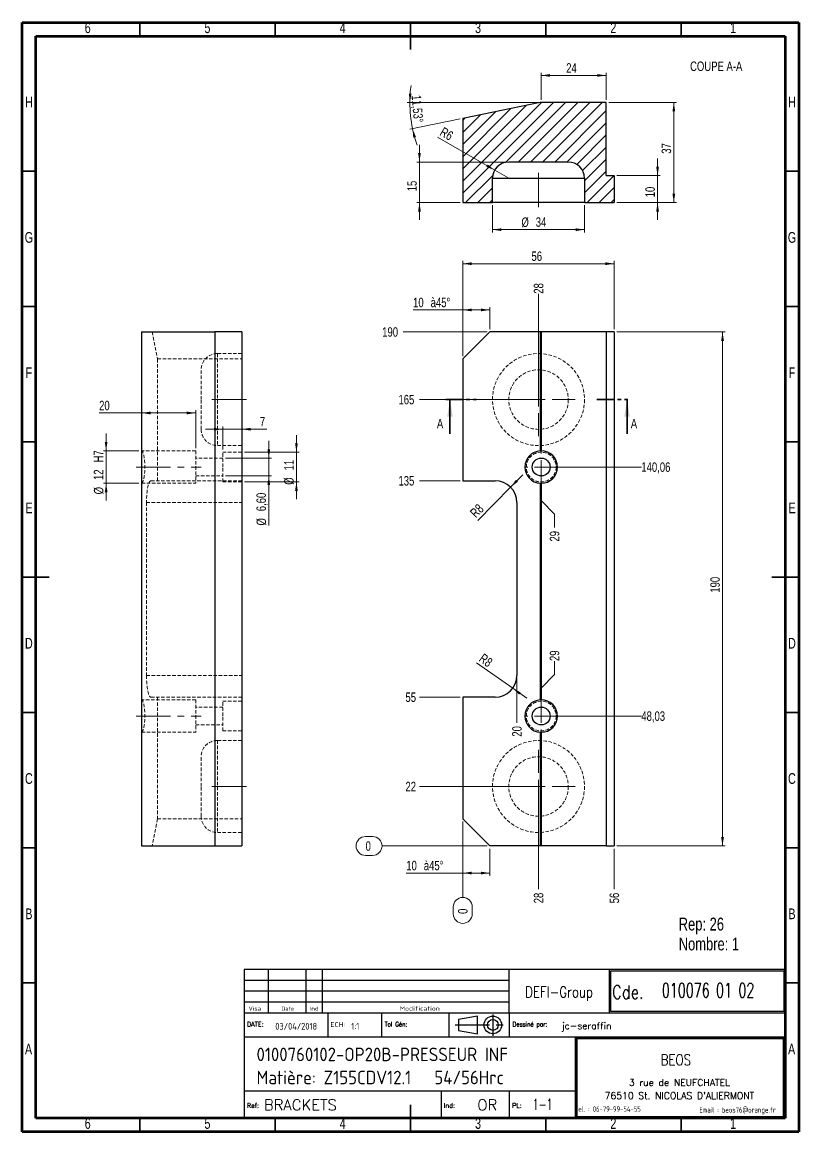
# Model space of a CAD drawing. Header units: millimetres. Extents: x 5 to 292, y 5 to 415.
import ezdxf

# ---------------------------------------------------------------- set-up
doc = ezdxf.new("R2010")
doc.units = ezdxf.units.MM
for name, pattern in [('CENTERX2', [20.32, 12.7, -2.54, 2.54, -2.54]), ('HIDDEN', [1.905, 1.27, -0.635]), ('PHANTOM', [12.7, 6.35, -1.27, 1.27, -1.27, 1.27, -1.27])]:
    doc.linetypes.add(name, pattern=pattern)
doc.layers.add('DIMENSIONS', color=176, linetype='Continuous')
doc.styles.add('SLDTEXTSTYLE0', font='TXT', dxfattribs={"width": 0.75})
doc.styles.add('SLDTEXTSTYLE1', font='ISOCP')
doc.styles.add('SLDTEXTSTYLE10', font='ISOCP', dxfattribs={"width": 1.147311})
doc.styles.add('SLDTEXTSTYLE11', font='ISOCP', dxfattribs={"width": 1.385904})
doc.styles.add('SLDTEXTSTYLE12', font='ISOCP', dxfattribs={"width": 1.246461})
doc.styles.add('SLDTEXTSTYLE13', font='ROMAND')
doc.styles.add('SLDTEXTSTYLE2', font='ROMANT', dxfattribs={"width": 0.8})
doc.styles.add('SLDTEXTSTYLE3', font='ISOCP', dxfattribs={"width": 0.8})
doc.styles.add('SLDTEXTSTYLE4', font='ROMANS', dxfattribs={"width": 0.8})
doc.styles.add('SLDTEXTSTYLE5', font='ROMANT')
doc.styles.add('SLDTEXTSTYLE6', font='ROMANS')
doc.styles.add('SLDTEXTSTYLE7', font='ROMANT', dxfattribs={"width": 0.65})
doc.styles.add('SLDTEXTSTYLE8', font='ISOCP', dxfattribs={"width": 1.446157})
doc.styles.add('SLDTEXTSTYLE9', font='ISOCP', dxfattribs={"width": 1.294402})
doc.dimstyles.new('SLDDIMSTYLE0', dxfattribs={"dimtxt": 3.5, "dimasz": 3.302, "dimexe": 0, "dimexo": 0.0625, "dimgap": 0.875, "dimtad": 0, "dimtih": 1, "dimtoh": 1, "dimdec": 0, "dimrnd": 1e-09, "dimdsep": 46, "dimtxsty": 'SLDTEXTSTYLE0', "dimblk1": 'NONE', "dimblk2": 'NONE', "dimsah": 1, "dimcen": 0.09, "dimadec": 0, "dimazin": 2, "dimtfac": 1, "dimtdec": 0, "dimtofl": 0, "dimtmove": 0, "dimatfit": 3, "dimldrblk": 'NONE', "dimfxl": 1, "dimfrac": 2, "dimtolj": 1, "dimtzin": 12, "dimarcsym": 0})
doc.dimstyles.new('SLDDIMSTYLE1', dxfattribs={"dimtxt": 3.5, "dimasz": 3.302, "dimexe": 0, "dimexo": 0.0625, "dimgap": 0.875, "dimtad": 0, "dimtih": 1, "dimtoh": 1, "dimrnd": 1e-09, "dimzin": 12, "dimdsep": 46, "dimtxsty": 'SLDTEXTSTYLE0', "dimblk1": 'NONE', "dimblk2": 'NONE', "dimsah": 1, "dimcen": 0.09, "dimadec": 0, "dimazin": 3, "dimtfac": 1, "dimtofl": 0, "dimtmove": 0, "dimatfit": 3, "dimldrblk": 'NONE', "dimfxl": 1, "dimfrac": 2, "dimtolj": 1, "dimtzin": 12, "dimarcsym": 0})
doc.dimstyles.new('SLDDIMSTYLE2', dxfattribs={"dimtxt": 3.5, "dimasz": 3.302, "dimexe": 0, "dimexo": 0.0625, "dimgap": 0.875, "dimtad": 1, "dimrnd": 1e-09, "dimzin": 12, "dimdsep": 46, "dimtxsty": 'SLDTEXTSTYLE0', "dimsah": 1, "dimcen": 0.09, "dimadec": 0, "dimazin": 3, "dimtfac": 1, "dimtofl": 0, "dimtmove": 0, "dimatfit": 3, "dimfxl": 1, "dimfrac": 2, "dimtolj": 1, "dimtzin": 12, "dimarcsym": 0})
doc.dimstyles.new('SLDDIMSTYLE3', dxfattribs={"dimtxt": 3.5, "dimasz": 3.302, "dimexe": 0, "dimexo": 0.0625, "dimgap": 0.875, "dimtad": 1, "dimrnd": 1e-09, "dimzin": 12, "dimdsep": 46, "dimtxsty": 'SLDTEXTSTYLE0', "dimsah": 1, "dimcen": 0, "dimadec": 0, "dimazin": 3, "dimtfac": 1, "dimtofl": 0, "dimtmove": 1, "dimatfit": 3, "dimfxl": 1, "dimfrac": 2, "dimtolj": 1, "dimtzin": 12, "dimarcsym": 0})
doc.dimstyles.new('SLDDIMSTYLE4', dxfattribs={"dimtxt": 3.5, "dimasz": 3.302, "dimexe": 0, "dimexo": 0.0625, "dimgap": 0.875, "dimtad": 1, "dimrnd": 1e-09, "dimzin": 12, "dimdsep": 46, "dimtxsty": 'SLDTEXTSTYLE0', "dimsah": 1, "dimcen": 0.09, "dimadec": 0, "dimazin": 3, "dimtfac": 1, "dimtmove": 0, "dimatfit": 0, "dimfxl": 1, "dimfrac": 2, "dimtolj": 1, "dimtzin": 12, "dimarcsym": 0})
doc.dimstyles.new('SLDDIMSTYLE5', dxfattribs={"dimtxt": 3.5, "dimasz": 3.302, "dimexe": 0, "dimexo": 0.0625, "dimgap": 0.875, "dimtad": 1, "dimrnd": 1e-09, "dimzin": 12, "dimdsep": 46, "dimtxsty": 'SLDTEXTSTYLE0', "dimsah": 1, "dimcen": 0, "dimadec": 0, "dimazin": 3, "dimtfac": 1, "dimtofl": 0, "dimtmove": 0, "dimatfit": 3, "dimfxl": 1, "dimfrac": 2, "dimtolj": 1, "dimtzin": 12, "dimarcsym": 0})
doc.dimstyles.new('SLDDIMSTYLE6', dxfattribs={"dimtxt": 3.5, "dimasz": 3.302, "dimexe": 0, "dimexo": 0.0625, "dimgap": 0.875, "dimtad": 1, "dimdec": 4, "dimzin": 12, "dimdsep": 46, "dimtxsty": 'SLDTEXTSTYLE0', "dimsah": 1, "dimcen": 0.09, "dimazin": 3, "dimtfac": 1, "dimtofl": 0, "dimtmove": 0, "dimatfit": 3, "dimfxl": 1, "dimfrac": 2, "dimtolj": 1, "dimtzin": 12, "dimarcsym": 0})

# ---------------------------------------------------------------- blocks, each defined once
blk = doc.blocks.new('SW_NOTE_0')
at = {"color": 0, "linetype": 'Continuous', "lineweight": 0, "char_height": 4.763, "attachment_point": 1, "style": 'SLDTEXTSTYLE0'}
for s, insert in [('Rep: 26', (0, 6.14)), ('Nombre: 1', (0, -1.21))]:
    blk.add_mtext(s, dxfattribs=dict(at, insert=insert))
blk = doc.blocks.new('_D')
at = {"color": 7, "linetype": 'Continuous', "lineweight": 18}
for p, q in [((131.9, 114.12), (134.48, 114.12)), ((134.48, 107.15), (131.9, 107.15)), ((176.81, 110.64), (137.97, 110.64))]:
    blk.add_line(p, q, dxfattribs=at)
for centre, start, end in [((131.9, 110.64), 90, 270), ((134.48, 110.64), 270, 90)]:
    blk.add_arc(centre, 3.49, start, end, dxfattribs=at)
at = {"color": 7, "linetype": 'Continuous', "lineweight": 18, "insert": (131.9, 112.37), "char_height": 3.5, "attachment_point": 1, "style": 'SLDTEXTSTYLE0'}
blk.add_mtext('0', dxfattribs=at)
blk = doc.blocks.new('_None')
blk = doc.blocks.new('_D_1')
at = {"color": 7, "linetype": 'Continuous', "lineweight": 18}
blk.add_line((194.81, 132.64), (151.81, 132.64), dxfattribs=at)
at = {"color": 7, "linetype": 'Continuous', "lineweight": 18, "insert": (146.64, 134.37), "char_height": 3.5, "attachment_point": 1, "style": 'SLDTEXTSTYLE0'}
blk.add_mtext('22', dxfattribs=at)
blk = doc.blocks.new('_D_2')
at = {"color": 7, "linetype": 'Continuous', "lineweight": 18}
blk.add_line((197.81, 158.67), (233.81, 158.67), dxfattribs=at)
at = {"color": 7, "linetype": 'Continuous', "lineweight": 18, "insert": (233.81, 160.4), "char_height": 3.5, "attachment_point": 1, "style": 'SLDTEXTSTYLE0'}
blk.add_mtext('48,03', dxfattribs=at)
blk = doc.blocks.new('_D_3')
at = {"color": 7, "linetype": 'Continuous', "lineweight": 18}
blk.add_line((166.81, 165.64), (151.81, 165.64), dxfattribs=at)
at = {"color": 7, "linetype": 'Continuous', "lineweight": 18, "insert": (146.64, 167.37), "char_height": 3.5, "attachment_point": 1, "style": 'SLDTEXTSTYLE0'}
blk.add_mtext('55', dxfattribs=at)
blk = doc.blocks.new('_D_4')
at = {"color": 7, "linetype": 'Continuous', "lineweight": 18}
blk.add_line((166.81, 245.64), (151.81, 245.64), dxfattribs=at)
at = {"color": 7, "linetype": 'Continuous', "lineweight": 18, "insert": (144.05, 247.37), "char_height": 3.5, "attachment_point": 1, "style": 'SLDTEXTSTYLE0'}
blk.add_mtext('135', dxfattribs=at)
blk = doc.blocks.new('_D_5')
at = {"color": 7, "linetype": 'Continuous', "lineweight": 18}
blk.add_line((197.81, 250.69), (233.81, 250.69), dxfattribs=at)
at = {"color": 7, "linetype": 'Continuous', "lineweight": 18, "insert": (233.81, 252.43), "char_height": 3.5, "attachment_point": 1, "style": 'SLDTEXTSTYLE0'}
blk.add_mtext('140,06', dxfattribs=at)
blk = doc.blocks.new('_D_6')
at = {"color": 7, "linetype": 'Continuous', "lineweight": 18}
blk.add_line((194.81, 275.64), (151.81, 275.64), dxfattribs=at)
at = {"color": 7, "linetype": 'Continuous', "lineweight": 18, "insert": (144.05, 277.37), "char_height": 3.5, "attachment_point": 1, "style": 'SLDTEXTSTYLE0'}
blk.add_mtext('165', dxfattribs=at)
blk = doc.blocks.new('_D_7')
at = {"color": 7, "linetype": 'Continuous', "lineweight": 18}
blk.add_line((176.81, 300.64), (145.81, 300.64), dxfattribs=at)
at = {"color": 7, "linetype": 'Continuous', "lineweight": 18, "insert": (138.05, 302.37), "char_height": 3.5, "attachment_point": 1, "style": 'SLDTEXTSTYLE0'}
blk.add_mtext('190', dxfattribs=at)
blk = doc.blocks.new('_D_8')
at = {"color": 7, "linetype": 'Continuous', "lineweight": 18}
for p, q in [((167.81, 119.64), (167.81, 91.61)), ((164.32, 85.53), (164.32, 88.12)), ((171.3, 88.12), (171.3, 85.53))]:
    blk.add_line(p, q, dxfattribs=at)
for centre, start, end in [((167.81, 88.12), 0, 180), ((167.81, 85.53), 180, 0)]:
    blk.add_arc(centre, 3.49, start, end, dxfattribs=at)
at = {"color": 7, "linetype": 'Continuous', "lineweight": 18, "insert": (166.08, 85.53), "char_height": 3.5, "attachment_point": 1, "rotation": 90, "style": 'SLDTEXTSTYLE0'}
blk.add_mtext('0', dxfattribs=at)
blk = doc.blocks.new('_D_9')
at = {"color": 7, "linetype": 'Continuous', "lineweight": 18}
blk.add_line((187.81, 172.64), (187.81, 156.21), dxfattribs=at)
at = {"color": 7, "linetype": 'Continuous', "lineweight": 18, "insert": (186.08, 151.04), "char_height": 3.5, "attachment_point": 1, "rotation": 90, "style": 'SLDTEXTSTYLE0'}
blk.add_mtext('20', dxfattribs=at)
blk = doc.blocks.new('_D_10')
at = {"color": 7, "linetype": 'Continuous', "lineweight": 18}
blk.add_line((195.81, 131.64), (195.81, 94.64), dxfattribs=at)
at = {"color": 7, "linetype": 'Continuous', "lineweight": 18, "insert": (194.08, 89.46), "char_height": 3.5, "attachment_point": 1, "rotation": 90, "style": 'SLDTEXTSTYLE0'}
blk.add_mtext('28', dxfattribs=at)
blk = doc.blocks.new('_D_11')
at = {"color": 7, "linetype": 'Continuous', "lineweight": 18}
blk.add_line((195.81, 276.64), (195.81, 314.76), dxfattribs=at)
at = {"color": 7, "linetype": 'Continuous', "lineweight": 18, "insert": (194.08, 314.76), "char_height": 3.5, "attachment_point": 1, "rotation": 90, "style": 'SLDTEXTSTYLE0'}
blk.add_mtext('28', dxfattribs=at)
blk = doc.blocks.new('_D_12')
at = {"color": 7, "linetype": 'Continuous', "lineweight": 18}
for p, q in [((201.71, 174.01), (201.71, 179.01)), ((201.71, 174.01), (196.81, 169.01)), ((196.81, 169.01), (196.81, 159.67))]:
    blk.add_line(p, q, dxfattribs=at)
at = {"color": 7, "linetype": 'Continuous', "lineweight": 18, "insert": (199.98, 179.01), "char_height": 3.5, "attachment_point": 1, "rotation": 90, "style": 'SLDTEXTSTYLE0'}
blk.add_mtext('29', dxfattribs=at)
blk = doc.blocks.new('_D_13')
at = {"color": 7, "linetype": 'Continuous', "lineweight": 18}
for p, q in [((196.81, 238.34), (196.81, 249.69)), ((201.71, 233.34), (196.81, 238.34)), ((201.71, 233.34), (201.71, 228.34))]:
    blk.add_line(p, q, dxfattribs=at)
at = {"color": 7, "linetype": 'Continuous', "lineweight": 18, "insert": (199.98, 223.16), "char_height": 3.5, "attachment_point": 1, "rotation": 90, "style": 'SLDTEXTSTYLE0'}
blk.add_mtext('29', dxfattribs=at)
blk = doc.blocks.new('_D_14')
at = {"color": 7, "linetype": 'Continuous', "lineweight": 18}
blk.add_line((223.81, 109.64), (223.81, 94.64), dxfattribs=at)
at = {"color": 7, "linetype": 'Continuous', "lineweight": 18, "insert": (222.08, 89.46), "char_height": 3.5, "attachment_point": 1, "rotation": 90, "style": 'SLDTEXTSTYLE0'}
blk.add_mtext('56', dxfattribs=at)
blk = doc.blocks.new('_D_15')
at = {"color": 7, "linetype": 'Continuous', "lineweight": 18}
for p, q in [((224.81, 300.64), (264.81, 300.64)), ((263.81, 300.64), (263.81, 110.64)), ((224.81, 110.64), (264.81, 110.64))]:
    blk.add_line(p, q, dxfattribs=at)
for points in [[(263.81, 300.64), (263.3, 297.33), (264.32, 297.33)], [(263.81, 110.64), (264.32, 113.94), (263.3, 113.94)]]:
    blk.add_solid(points, dxfattribs=at)
at = {"color": 7, "linetype": 'Continuous', "lineweight": 18, "insert": (259.3, 204.26), "char_height": 3.5, "attachment_point": 1, "rotation": 90, "style": 'SLDTEXTSTYLE0'}
blk.add_mtext('190', dxfattribs=at)
blk = doc.blocks.new('_D_16')
at = {"color": 7, "linetype": 'Continuous', "lineweight": 18}
for p, q in [((167.81, 291.64), (167.81, 326.86)), ((167.81, 325.86), (223.81, 325.86)), ((223.81, 301.64), (223.81, 326.86))]:
    blk.add_line(p, q, dxfattribs=at)
for points in [[(167.81, 325.86), (171.11, 325.35), (171.11, 326.37)], [(223.81, 325.86), (220.51, 326.37), (220.51, 325.35)]]:
    blk.add_solid(points, dxfattribs=at)
at = {"color": 7, "linetype": 'Continuous', "lineweight": 18, "insert": (193.22, 330.37), "char_height": 3.5, "attachment_point": 1, "style": 'SLDTEXTSTYLE0'}
blk.add_mtext('56', dxfattribs=at)
blk = doc.blocks.new('_D_17')
at = {"color": 7, "linetype": 'Continuous', "lineweight": 18}
for q in [(189.97, 247.77), (173.37, 231)]:
    blk.add_line((185.5, 243.26), q, dxfattribs=at)
blk.add_solid([(185.5, 243.26), (188.19, 245.25), (187.46, 245.96)], dxfattribs=at)
at = {"color": 7, "linetype": 'Continuous', "lineweight": 18, "insert": (170.2, 234.21), "char_height": 3.5, "attachment_point": 1, "rotation": 44.6411, "style": 'SLDTEXTSTYLE0'}
blk.add_mtext('R8', dxfattribs=at)
blk = doc.blocks.new('_D_18')
at = {"color": 7, "linetype": 'Continuous', "lineweight": 18}
for q in [(172.92, 178.36), (191.46, 165.25)]:
    blk.add_line((186.27, 168.92), q, dxfattribs=at)
blk.add_solid([(186.27, 168.92), (188.67, 166.6), (189.26, 167.43)], dxfattribs=at)
at = {"color": 7, "linetype": 'Continuous', "lineweight": 18, "insert": (175.57, 182.01), "char_height": 3.5, "attachment_point": 1, "rotation": 323.88, "style": 'SLDTEXTSTYLE0'}
blk.add_mtext('R8', dxfattribs=at)
blk = doc.blocks.new('_D_19')
at = {"color": 7, "linetype": 'Continuous', "lineweight": 18}
for p, q in [((167.81, 308.76), (149.46, 308.76)), ((167.81, 291.64), (167.81, 309.76)), ((167.81, 308.76), (177.81, 308.76)), ((177.81, 301.64), (177.81, 309.76))]:
    blk.add_line(p, q, dxfattribs=at)
for points in [[(167.81, 308.76), (171.11, 308.25), (171.11, 309.27)], [(177.81, 308.76), (174.51, 309.27), (174.51, 308.25)]]:
    blk.add_solid(points, dxfattribs=at)
at = {"color": 7, "linetype": 'Continuous', "lineweight": 18, "char_height": 3.5, "attachment_point": 1, "style": 'SLDTEXTSTYLE0'}
for s, insert in [('10', (149.46, 313.27)), ('à45°', (155.95, 313.27))]:
    blk.add_mtext(s, dxfattribs=dict(at, insert=insert))
blk = doc.blocks.new('_D_20')
at = {"color": 7, "linetype": 'Continuous', "lineweight": 18}
for p, q in [((167.81, 119.64), (167.81, 99.64)), ((177.81, 109.64), (177.81, 99.64)), ((167.81, 100.64), (146.94, 100.64)), ((167.81, 100.64), (177.81, 100.64))]:
    blk.add_line(p, q, dxfattribs=at)
for points in [[(167.81, 100.64), (171.11, 100.13), (171.11, 101.14)], [(177.81, 100.64), (174.51, 101.14), (174.51, 100.13)]]:
    blk.add_solid(points, dxfattribs=at)
at = {"color": 7, "linetype": 'Continuous', "lineweight": 18, "char_height": 3.5, "attachment_point": 1, "style": 'SLDTEXTSTYLE0'}
for s, insert in [('10', (146.94, 105.15)), ('à45°', (153.42, 105.15))]:
    blk.add_mtext(s, dxfattribs=dict(at, insert=insert))
blk = doc.blocks.new('SW_CENTERMARKSYMBOL_0')
at = {"color": 0, "linetype": 'Continuous', "lineweight": 0}
for p, q in [((0, 5), (0, 5.8)), ((-5, 0), (-5.8, 0)), ((0, 0), (-2.5, 0)), ((0, 0), (0, 2.5)), ((0, 0), (0, -2.5)), ((0, 0), (2.5, 0)), ((5, 0), (5.8, 0)), ((0, -5), (0, -5.8))]:
    blk.add_line(p, q, dxfattribs=at)
blk = doc.blocks.new('SW_CENTERMARKSYMBOL_1')
at = {"color": 0, "linetype": 'Continuous', "lineweight": 0}
for p, q in [((0, 5), (0, 5.8)), ((-5, 0), (-5.8, 0)), ((0, 0), (-2.5, 0)), ((0, 0), (0, 2.5)), ((0, 0), (0, -2.5)), ((0, 0), (2.5, 0)), ((5, 0), (5.8, 0)), ((0, -5), (0, -5.8))]:
    blk.add_line(p, q, dxfattribs=at)
blk = doc.blocks.new('SW_CENTERMARKSYMBOL_2')
at = {"color": 0, "linetype": 'Continuous', "lineweight": 0}
for p, q in [((0, 5), (0, 13.5)), ((-5, 0), (-13.5, 0)), ((0, 0), (-2.5, 0)), ((0, 0), (0, 2.5)), ((0, 0), (0, -2.5)), ((0, 0), (2.5, 0)), ((5, 0), (13.5, 0)), ((0, -5), (0, -13.5))]:
    blk.add_line(p, q, dxfattribs=at)
blk = doc.blocks.new('SW_CENTERMARKSYMBOL_3')
at = {"color": 0, "linetype": 'Continuous', "lineweight": 0}
for p, q in [((0, 5), (0, 13.5)), ((-5, 0), (-13.5, 0)), ((0, 0), (-2.5, 0)), ((0, 0), (0, 2.5)), ((0, 0), (0, -2.5)), ((0, 0), (2.5, 0)), ((5, 0), (13.5, 0)), ((0, -5), (0, -13.5))]:
    blk.add_line(p, q, dxfattribs=at)
blk = doc.blocks.new('_D_21')
at = {"color": 7, "linetype": 'Continuous', "lineweight": 18}
for p, q in [((151.81, 363.44), (151.81, 369.79)), ((183.81, 363.44), (150.81, 363.44)), ((151.81, 363.44), (151.81, 348.44)), ((166.81, 348.44), (150.81, 348.44)), ((151.81, 348.44), (151.81, 342.09))]:
    blk.add_line(p, q, dxfattribs=at)
for points in [[(151.81, 363.44), (152.32, 366.74), (151.3, 366.74)], [(151.81, 348.44), (151.3, 345.14), (152.32, 345.14)]]:
    blk.add_solid(points, dxfattribs=at)
at = {"color": 7, "linetype": 'Continuous', "lineweight": 18, "insert": (147.3, 352.61), "char_height": 3.5, "attachment_point": 1, "rotation": 90, "style": 'SLDTEXTSTYLE0'}
blk.add_mtext('15', dxfattribs=at)
blk = doc.blocks.new('_D_22')
at = {"color": 7, "linetype": 'Continuous', "lineweight": 18}
for q in [(158.53, 372.61), (184.81, 357.44)]:
    blk.add_line((179.61, 360.44), q, dxfattribs=at)
blk.add_solid([(179.61, 360.44), (177.01, 362.53), (176.5, 361.65)], dxfattribs=at)
at = {"color": 7, "linetype": 'Continuous', "lineweight": 18, "insert": (160.78, 376.51), "char_height": 3.5, "attachment_point": 1, "rotation": 330, "style": 'SLDTEXTSTYLE0'}
blk.add_mtext('R6', dxfattribs=at)
blk = doc.blocks.new('_D_23')
at = {"color": 7, "linetype": 'Continuous', "lineweight": 18}
for p, q in [((195.81, 385.44), (147.27, 385.44)), ((166.83, 379.36), (148.27, 375.58))]:
    blk.add_line(p, q, dxfattribs=at)
for start, end in [(172.4867, 180), (180, 191.5347), (191.5347, 199.048)]:
    blk.add_arc((196.61, 385.44), 48.34, start, end, dxfattribs=at)
for points in [[(148.27, 385.44), (148.89, 388.72), (147.88, 388.76)], [(149.25, 375.78), (149.52, 372.45), (150.51, 372.68)]]:
    blk.add_solid(points, dxfattribs=at)
at = {"color": 7, "linetype": 'Continuous', "lineweight": 18, "insert": (152.36, 388.37), "char_height": 3.5, "attachment_point": 1, "rotation": 274.9712, "style": 'SLDTEXTSTYLE0'}
blk.add_mtext('11,53°', dxfattribs=at)
blk = doc.blocks.new('_D_24')
at = {"color": 7, "linetype": 'Continuous', "lineweight": 18}
for p, q in [((196.81, 386.44), (196.81, 396.44)), ((220.81, 395.44), (196.81, 395.44)), ((220.81, 386.44), (220.81, 396.44))]:
    blk.add_line(p, q, dxfattribs=at)
for points in [[(196.81, 395.44), (200.11, 394.93), (200.11, 395.95)], [(220.81, 395.44), (217.51, 395.95), (217.51, 394.93)]]:
    blk.add_solid(points, dxfattribs=at)
at = {"color": 7, "linetype": 'Continuous', "lineweight": 18, "insert": (206.04, 399.95), "char_height": 3.5, "attachment_point": 1, "style": 'SLDTEXTSTYLE0'}
blk.add_mtext('24', dxfattribs=at)
blk = doc.blocks.new('_D_25')
at = {"color": 7, "linetype": 'Continuous', "lineweight": 18}
for p, q in [((239.81, 358.44), (239.81, 364.79)), ((224.81, 358.44), (240.81, 358.44)), ((239.81, 358.44), (239.81, 348.44)), ((224.81, 348.44), (240.81, 348.44)), ((239.81, 348.44), (239.81, 342.09))]:
    blk.add_line(p, q, dxfattribs=at)
for points in [[(239.81, 358.44), (240.32, 361.74), (239.3, 361.74)], [(239.81, 348.44), (239.3, 345.14), (240.32, 345.14)]]:
    blk.add_solid(points, dxfattribs=at)
at = {"color": 7, "linetype": 'Continuous', "lineweight": 18, "insert": (235.3, 350.4), "char_height": 3.5, "attachment_point": 1, "rotation": 90, "style": 'SLDTEXTSTYLE0'}
blk.add_mtext('10', dxfattribs=at)
blk = doc.blocks.new('_D_26')
at = {"color": 7, "linetype": 'Continuous', "lineweight": 18}
for p, q in [((221.81, 385.44), (246.81, 385.44)), ((245.81, 348.44), (245.81, 385.44)), ((224.81, 348.44), (246.81, 348.44))]:
    blk.add_line(p, q, dxfattribs=at)
for points in [[(245.81, 385.44), (245.3, 382.14), (246.32, 382.14)], [(245.81, 348.44), (246.32, 351.74), (245.3, 351.74)]]:
    blk.add_solid(points, dxfattribs=at)
at = {"color": 7, "linetype": 'Continuous', "lineweight": 18, "insert": (241.3, 366.5), "char_height": 3.5, "attachment_point": 1, "rotation": 90, "style": 'SLDTEXTSTYLE0'}
blk.add_mtext('37', dxfattribs=at)
blk = doc.blocks.new('_D_27')
at = {"color": 7, "linetype": 'Continuous', "lineweight": 18}
for p, q in [((178.81, 347.44), (178.81, 337.44)), ((212.81, 347.44), (212.81, 337.44)), ((178.81, 338.44), (212.81, 338.44))]:
    blk.add_line(p, q, dxfattribs=at)
for points in [[(178.81, 338.44), (182.11, 337.93), (182.11, 338.95)], [(212.81, 338.44), (209.51, 338.95), (209.51, 337.93)]]:
    blk.add_solid(points, dxfattribs=at)
at = {"color": 7, "linetype": 'Continuous', "lineweight": 18, "char_height": 3.5, "attachment_point": 1, "style": 'SLDTEXTSTYLE0'}
for s, insert in [('%%c', (189.5, 342.95)), ('34', (194.78, 343.01))]:
    blk.add_mtext(s, dxfattribs=dict(at, insert=insert))
blk = doc.blocks.new('_D_28')
at = {"color": 7, "linetype": 'Continuous', "lineweight": 18}
for p, q in [((49.14, 270.69), (33.43, 270.69)), ((69.14, 270.69), (49.14, 270.69)), ((69.14, 257.69), (69.14, 271.69))]:
    blk.add_line(p, q, dxfattribs=at)
for points in [[(49.14, 270.69), (52.44, 270.18), (52.44, 271.2)], [(69.14, 270.69), (65.83, 271.2), (65.83, 270.18)]]:
    blk.add_solid(points, dxfattribs=at)
at = {"color": 7, "linetype": 'Continuous', "lineweight": 18, "insert": (33.43, 275.2), "char_height": 3.5, "attachment_point": 1, "style": 'SLDTEXTSTYLE0'}
blk.add_mtext('20', dxfattribs=at)
blk = doc.blocks.new('_D_29')
at = {"color": 7, "linetype": 'Continuous', "lineweight": 18}
for p, q in [((36.01, 256.69), (36.01, 263.04)), ((48.14, 256.69), (35.01, 256.69)), ((36.01, 256.69), (36.01, 244.69)), ((48.14, 244.69), (35.01, 244.69)), ((36.01, 244.69), (36.01, 238.34))]:
    blk.add_line(p, q, dxfattribs=at)
for points in [[(36.01, 256.69), (36.52, 260), (35.51, 260)], [(36.01, 244.69), (35.51, 241.39), (36.52, 241.39)]]:
    blk.add_solid(points, dxfattribs=at)
at = {"color": 7, "linetype": 'Continuous', "lineweight": 18, "char_height": 3.5, "attachment_point": 1, "rotation": 90, "style": 'SLDTEXTSTYLE0'}
for s, insert in [('H7', (31.45, 252.38)), ('12', (31.45, 245.89)), ('%%c', (31.5, 240.61))]:
    blk.add_mtext(s, dxfattribs=dict(at, insert=insert))
blk = doc.blocks.new('_D_30')
at = {"color": 7, "linetype": 'Continuous', "lineweight": 18}
for p, q in [((96.14, 253.99), (96.14, 260.34)), ((80.14, 253.99), (97.14, 253.99)), ((96.14, 253.99), (96.14, 247.39)), ((80.14, 247.39), (97.14, 247.39)), ((96.14, 247.39), (96.14, 229.09))]:
    blk.add_line(p, q, dxfattribs=at)
for points in [[(96.14, 253.99), (96.64, 257.3), (95.63, 257.3)], [(96.14, 247.39), (95.63, 244.09), (96.64, 244.09)]]:
    blk.add_solid(points, dxfattribs=at)
at = {"color": 7, "linetype": 'Continuous', "lineweight": 18, "char_height": 3.5, "attachment_point": 1, "rotation": 90, "style": 'SLDTEXTSTYLE0'}
for s, insert in [('6,60', (91.57, 234.37)), ('%%c', (91.62, 229.09))]:
    blk.add_mtext(s, dxfattribs=dict(at, insert=insert))
blk = doc.blocks.new('_D_31')
at = {"color": 7, "linetype": 'Continuous', "lineweight": 18}
for p, q in [((106.35, 256.19), (106.35, 262.54)), ((87.11, 256.19), (107.35, 256.19)), ((106.35, 256.19), (106.35, 245.19)), ((87.11, 245.19), (107.35, 245.19)), ((106.35, 245.19), (106.35, 238.84))]:
    blk.add_line(p, q, dxfattribs=at)
for points in [[(106.35, 256.19), (106.85, 259.5), (105.84, 259.5)], [(106.35, 245.19), (105.84, 241.89), (106.85, 241.89)]]:
    blk.add_solid(points, dxfattribs=at)
at = {"color": 7, "linetype": 'Continuous', "lineweight": 18, "char_height": 3.5, "attachment_point": 1, "rotation": 90, "style": 'SLDTEXTSTYLE0'}
for s, insert in [('11', (101.78, 249.43)), ('%%c', (101.83, 244.15))]:
    blk.add_mtext(s, dxfattribs=dict(at, insert=insert))
blk = doc.blocks.new('_D_32')
at = {"color": 7, "linetype": 'Continuous', "lineweight": 18}
for p, q in [((79.14, 264.68), (72.79, 264.68)), ((79.14, 257.19), (79.14, 265.68)), ((79.14, 264.68), (86.14, 264.68)), ((86.14, 264.68), (95.43, 264.68))]:
    blk.add_line(p, q, dxfattribs=at)
for points in [[(79.14, 264.68), (75.83, 265.19), (75.83, 264.17)], [(86.14, 264.68), (89.44, 264.17), (89.44, 265.19)]]:
    blk.add_solid(points, dxfattribs=at)
at = {"color": 7, "linetype": 'Continuous', "lineweight": 18, "insert": (92.84, 269.19), "char_height": 3.5, "attachment_point": 1, "style": 'SLDTEXTSTYLE0'}
blk.add_mtext('7', dxfattribs=at)

msp = doc.modelspace()

# ---------------------------------------------------------------- hatches: boundary and pattern name
at = {"linetype": 'Continuous', "lineweight": 18}
h = msp.add_hatch(dxfattribs=at)
h.set_pattern_fill('ANSI31', style=0)
edge = h.paths.add_edge_path(flags=0)
edge.add_line((167.80905, 379.56314), (167.80905, 348.44034))
edge.add_line((167.80905, 348.44034), (178.80905, 348.44034))
edge.add_line((178.80905, 348.44034), (178.80905, 357.44034))
edge.add_arc((184.80905, 357.44034), 6, 90, 180, ccw=False)
edge.add_line((184.80905, 363.44034), (206.80905, 363.44034))
edge.add_arc((206.80905, 357.44034), 6, 0, 90, ccw=False)
edge.add_line((212.80905, 357.44034), (212.80905, 348.44034))
edge.add_line((212.80905, 348.44034), (223.80905, 348.44034))
edge.add_line((223.80905, 348.44034), (223.80905, 358.44034))
edge.add_line((223.80905, 358.44034), (220.80905, 358.44034))
edge.add_line((220.80905, 358.44034), (220.80905, 385.44034))
edge.add_line((220.80905, 385.44034), (196.80905, 385.44034))
edge.add_arc((196.80905, 383.44034), 2, 90, 101.5347423)
edge.add_line((196.40912, 385.39995), (167.80905, 379.56314))

# ---------------------------------------------------------------- linework, layer by layer
at = {"color": 7, "linetype": 'Continuous', "lineweight": 70}
for p, q in [((5, 5), (5, 415)), ((5, 415), (292, 415)), ((292, 415), (292, 5)), ((10, 10), (10, 410)), ((10, 410), (287, 410)), ((287, 410), (287, 10)), ((287, 10), (10, 10)), ((292, 5), (5, 5))]:
    msp.add_line(p, q, dxfattribs=at)
at = {"color": 7, "linetype": 'Continuous', "lineweight": 35}
for p, q in [((48.5, 410), (48.5, 415)), ((98.5, 410), (98.5, 415)), ((148.5, 415.001), (148.5, 404.999)), ((148.5, 410), (148.5, 415)), ((198.5, 410), (198.5, 415)), ((248.5, 410), (248.5, 415)), ((10, 360), (5, 360)), ((287, 360), (292, 360)), ((10, 310), (5, 310)), ((287, 310), (292, 310)), ((163.08905, 262.9357), (163.08905, 275.6357)), ((228.52905, 262.9357), (228.52905, 275.6357)), ((10, 260), (5, 260)), ((287, 260), (292, 260)), ((4.999, 210), (15.001, 210)), ((10, 210), (5, 210)), ((292.001, 210), (281.999, 210)), ((287, 210), (292, 210)), ((10, 160), (5, 160)), ((287, 160), (292, 160)), ((10, 110), (5, 110)), ((287, 110), (292, 110)), ((10, 60), (5, 60)), ((287, 60), (292, 60)), ((148.5, 4.999), (148.5, 15.001)), ((48.5, 10), (48.5, 5)), ((98.5, 10), (98.5, 5)), ((148.5, 10), (148.5, 5)), ((198.5, 10), (198.5, 5)), ((248.5, 10), (248.5, 5))]:
    msp.add_line(p, q, dxfattribs=at)
at = {"color": 7, "linetype": 'Continuous', "lineweight": 25}
for p, q in [((196.40912, 385.39995), (167.80905, 379.56314)), ((220.80905, 385.44034), (196.80905, 385.44034)), ((220.80905, 358.44034), (220.80905, 385.44034)), ((167.80905, 379.56314), (167.80905, 348.44034)), ((206.80905, 363.44034), (184.80905, 363.44034)), ((178.80905, 357.44034), (212.80905, 357.44034)), ((178.80905, 348.44034), (178.80905, 357.44034)), ((212.80905, 357.44034), (212.80905, 348.44034)), ((220.80905, 358.44034), (223.80905, 358.44034)), ((223.80905, 358.44034), (223.80905, 348.44034)), ((167.80905, 348.44034), (178.80905, 348.44034)), ((212.80905, 348.44034), (178.80905, 348.44034)), ((212.80905, 348.44034), (223.80905, 348.44034)), ((49.13578, 300.6357), (49.13578, 110.6357)), ((49.13578, 300.6357), (76.13578, 300.6357)), ((76.13578, 300.6357), (76.13578, 110.6357)), ((86.13578, 300.6357), (76.13578, 300.6357)), ((86.13578, 300.6357), (86.13578, 110.6357)), ((177.80905, 300.6357), (167.80905, 290.6357)), ((196.40912, 300.6357), (177.80905, 300.6357)), ((196.40912, 300.6357), (196.40912, 256.68041)), ((196.80905, 300.6357), (196.40912, 300.6357)), ((196.80905, 300.6357), (196.80905, 256.69375)), ((220.80905, 300.6357), (196.80905, 300.6357)), ((220.80905, 300.6357), (220.80905, 110.6357)), ((223.80905, 300.6357), (220.80905, 300.6357)), ((223.80905, 300.6357), (223.80905, 110.6357)), ((167.80905, 290.6357), (167.80905, 245.6357)), ((167.80905, 245.6357), (179.80905, 245.6357)), ((196.40912, 244.70709), (196.40912, 164.65339)), ((196.80905, 244.69375), (196.80905, 164.66673)), ((187.80905, 237.6357), (187.80905, 173.6357)), ((167.80905, 165.6357), (167.80905, 120.6357)), ((179.80905, 165.6357), (167.80905, 165.6357)), ((196.40912, 152.68008), (196.40912, 110.6357)), ((196.80905, 152.66673), (196.80905, 110.6357)), ((167.80905, 120.6357), (177.80905, 110.6357)), ((49.13578, 110.6357), (76.13578, 110.6357)), ((76.13578, 110.6357), (86.13578, 110.6357)), ((196.40912, 110.6357), (177.80905, 110.6357)), ((196.80905, 110.6357), (196.40912, 110.6357)), ((220.80905, 110.6357), (196.80905, 110.6357)), ((220.80905, 110.6357), (223.80905, 110.6357))]:
    msp.add_line(p, q, dxfattribs=at)
at = {"color": 7, "linetype": 'CENTERX2', "lineweight": 18}
for p, q in [((195.80905, 359.44034), (195.80905, 346.44034)), ((75.13578, 275.6357), (88.13578, 275.6357)), ((47.13578, 250.69375), (71.13578, 250.69375)), ((47.13578, 158.66673), (71.13578, 158.66673)), ((75.13578, 132.6357), (88.13578, 132.6357))]:
    msp.add_line(p, q, dxfattribs=at)
at = {"color": 7, "linetype": 'HIDDEN', "lineweight": 18}
for p, q in [((49.17617, 300.6357), (49.17617, 256.68041)), ((52.97214, 300.6357), (55.01298, 290.6357)), ((86.13578, 292.6357), (77.13578, 292.6357)), ((77.13578, 292.63129), (77.13578, 258.6401)), ((55.01298, 290.6357), (86.13578, 290.6357)), ((55.01298, 290.6357), (55.01298, 245.6357)), ((71.13578, 275.6357), (71.13578, 286.6357)), ((71.13578, 264.6357), (71.13578, 275.6357)), ((77.13578, 258.6357), (86.13578, 258.6357)), ((69.13578, 256.69375), (49.13578, 256.69375)), ((69.13578, 256.69375), (69.13578, 244.69375)), ((79.13578, 250.69375), (79.13578, 256.19375)), ((86.11078, 256.19375), (79.13578, 256.19375)), ((86.13578, 256.21875), (86.11078, 256.19375)), ((86.11078, 250.69375), (86.11078, 256.19375)), ((79.13578, 253.99375), (69.13578, 253.99375)), ((79.13578, 245.19375), (79.13578, 250.69375)), ((86.11078, 245.19375), (86.11078, 250.69375)), ((69.13578, 247.39375), (79.13578, 247.39375)), ((49.13578, 244.69375), (69.13578, 244.69375)), ((49.17617, 244.70709), (49.17617, 164.65339)), ((52.56398, 245.6357), (86.13578, 245.6357)), ((79.13578, 245.19375), (86.11078, 245.19375)), ((86.11078, 245.19375), (86.13578, 245.16875)), ((50.93131, 237.6357), (50.93131, 173.6357)), ((50.93131, 237.6357), (86.13578, 237.6357)), ((50.93131, 173.6357), (86.13578, 173.6357)), ((69.13578, 164.66673), (49.13578, 164.66673)), ((52.56398, 165.6357), (86.13578, 165.6357)), ((55.01298, 165.6357), (55.01298, 120.6357)), ((69.13578, 164.66673), (69.13578, 152.66673)), ((79.13578, 158.66673), (79.13578, 164.16673)), ((86.11078, 164.16673), (79.13578, 164.16673)), ((86.13578, 164.19173), (86.11078, 164.16673)), ((86.11078, 158.66673), (86.11078, 164.16673)), ((79.13578, 161.96673), (69.13578, 161.96673)), ((79.13578, 153.16673), (79.13578, 158.66673)), ((86.11078, 153.16673), (86.11078, 158.66673)), ((49.13578, 152.66673), (69.13578, 152.66673)), ((49.17617, 152.68008), (49.17617, 110.6357)), ((69.13578, 155.36673), (79.13578, 155.36673)), ((79.13578, 153.16673), (86.11078, 153.16673)), ((86.11078, 153.16673), (86.13578, 153.14173)), ((86.13578, 149.6357), (77.13578, 149.6357)), ((77.13578, 149.63129), (77.13578, 115.6401)), ((71.13578, 132.6357), (71.13578, 143.6357)), ((71.13578, 121.6357), (71.13578, 132.6357)), ((55.01298, 120.6357), (52.97214, 110.6357)), ((55.01298, 120.6357), (86.13578, 120.6357)), ((77.13578, 115.6357), (86.13578, 115.6357))]:
    msp.add_line(p, q, dxfattribs=at)
at = {"color": 7, "linetype": 'PHANTOM', "lineweight": 35}
for p, q in [((161.50155, 275.6357), (174.2079, 275.6357)), ((217.41655, 275.6357), (230.11655, 275.6357))]:
    msp.add_line(p, q, dxfattribs=at)
at = {"color": 7, "linetype": 'HIDDEN', "lineweight": 18}
for centre, radius in [((195.80905, 275.6357), 17), ((195.80905, 275.6357), 11), ((196.80905, 250.69375), 5.525), ((196.80905, 250.69375), 5.5), ((196.80905, 158.66673), 5.525), ((196.80905, 158.66673), 5.5), ((195.80905, 132.6357), 17), ((195.80905, 132.6357), 11)]:
    msp.add_circle(centre, radius, dxfattribs=at)
at = {"color": 7, "linetype": 'Continuous', "lineweight": 25}
for centre in [(196.80905, 250.69375), (196.80905, 158.66673)]:
    msp.add_circle(centre, 3.3, dxfattribs=at)
for centre, radius, start, end in [((196.80905, 383.44034), 2, 90, 101.5347423), ((184.80905, 357.44034), 6, 90, 180), ((206.80905, 357.44034), 6, 0, 90), ((196.80905, 250.69375), 6, 93.8218281, 266.1781719), ((196.80905, 250.69375), 6, 270, 90), ((179.80905, 237.6357), 8, 0, 90), ((179.80905, 173.6357), 8, 270, 0), ((196.80905, 158.66673), 6, 93.8218281, 266.1781719), ((196.80905, 158.66673), 6, 270, 90)]:
    msp.add_arc(centre, radius, start, end, dxfattribs=at)
at = {"color": 7, "linetype": 'HIDDEN', "lineweight": 18}
for centre, start, end in [((77.13578, 286.6357), 90, 180), ((77.13578, 264.6357), 180, 270), ((77.13578, 143.6357), 90, 180), ((77.13578, 121.6357), 180, 270)]:
    msp.add_arc(centre, 6, start, end, dxfattribs=at)
for centre, major_axis, start_param, end_param in [((49.09455, 250.69375), (0, 6), 3.208296137, 6.216481824), ((52.56398, 237.6357), (0, 8), 0, 1.570796327), ((52.56398, 173.6357), (0, 8), 1.570796327, 3.141592654), ((49.09455, 158.66673), (0, 6), 3.208296137, 6.216481823)]:
    msp.add_ellipse(centre, major_axis=major_axis, ratio=0.204083844, start_param=start_param, end_param=end_param, dxfattribs=at)
at = {"color": 7, "linetype": 'Continuous', "lineweight": 25}
for points in [[(196.80905, 256.69375), (196.67423, 256.69375), (196.54093, 256.68921), (196.40912, 256.68041)], [(196.40912, 244.70709), (196.54093, 244.69829), (196.67423, 244.69375), (196.80905, 244.69375)], [(196.80905, 164.66673), (196.67423, 164.66673), (196.54093, 164.6622), (196.40912, 164.65339)], [(196.40912, 152.68008), (196.54093, 152.67127), (196.67423, 152.66673), (196.80905, 152.66673)]]:
    msp.add_open_spline(points, degree=3, dxfattribs=at)
at = {"color": 7, "linetype": 'Continuous', "lineweight": 35}
for points in [[(163.08905, 275.6357), (162.07305, 269.2857), (164.10505, 269.2857)], [(228.52905, 275.6357), (227.51305, 269.2857), (229.54505, 269.2857)]]:
    msp.add_solid(points, dxfattribs=at)
at = {"layer": 'DIMENSIONS', "color": 3}
for p, q in [((185, 65), (87, 65)), ((96, 49), (96, 65)), ((110, 49), (110, 65)), ((116, 49), (116, 65)), ((87, 61), (185, 61)), ((185, 57), (87, 57)), ((87, 53), (185, 53))]:
    msp.add_line(p, q, dxfattribs=at)
at = {"layer": 'DIMENSIONS', "color": 6}
for p, q in [((87, 65), (87, 10)), ((287, 10), (287, 65)), ((287, 40), (209.38409, 40)), ((209.38409, 40), (209.38409, 10)), ((286.8, 39.8), (209.58409, 39.8)), ((209.58409, 39.8), (209.58409, 10.2)), ((286.6, 39.6), (209.78409, 39.6)), ((209.78409, 39.6), (209.78409, 10.4)), ((286.4, 39.4), (209.98409, 39.4)), ((209.98409, 39.4), (209.98409, 10.6)), ((286.4, 10.6), (286.4, 39.4)), ((286.6, 10.4), (286.6, 39.6)), ((286.8, 10.2), (286.8, 39.8)), ((87, 10), (287, 10)), ((209.58409, 10.2), (286.8, 10.2)), ((209.78409, 10.4), (286.6, 10.4)), ((209.98409, 10.6), (286.4, 10.6))]:
    msp.add_line(p, q, dxfattribs=at)
at = {"layer": 'DIMENSIONS', "color": 1}
for p, q in [((287, 65), (185, 65)), ((185, 49), (185, 65)), ((222, 49), (222, 65)), ((222.5, 49.5), (222.5, 64.5)), ((222.5, 64.5), (286.5, 64.5)), ((286.5, 64.5), (286.5, 49.5)), ((286.5, 49.5), (222.5, 49.5)), ((87, 49), (287, 49)), ((118, 49), (118, 40)), ((137.73069, 49), (137.73069, 40)), ((162.62034, 49), (162.62034, 40)), ((185, 49), (185, 40)), ((209.38409, 40), (87, 40)), ((209.38409, 20), (87, 20)), ((159.79154, 20), (159.79154, 10)), ((185, 20), (185, 10))]:
    msp.add_line(p, q, dxfattribs=at)
at = {"layer": 'DIMENSIONS'}
for p, q in [((222.5, 49.5), (222.5, 64.5)), ((222.5, 64.5), (286.5, 64.5)), ((286.5, 64.5), (286.5, 49.5)), ((286.5, 49.5), (222.5, 49.5))]:
    msp.add_line(p, q, dxfattribs=at)
at = {"layer": 'DIMENSIONS', "color": 7}
for p, q in [((173.24368, 47.75), (166.24368, 46.5)), ((166.24368, 46.5), (166.24368, 42.5)), ((173.24368, 41.25), (173.24368, 47.75)), ((166.24368, 42.5), (173.24368, 41.25))]:
    msp.add_line(p, q, dxfattribs=at)
at = {"layer": 'DIMENSIONS', "color": 3, "linetype": 'CENTERX2'}
for p, q in [((178.93393, 48.34798), (178.93393, 40.51332)), ((164.94646, 44.5), (183.20111, 44.5))]:
    msp.add_line(p, q, dxfattribs=at)
at = {"layer": 'DIMENSIONS', "color": 7}
for radius in [3.25, 2]:
    msp.add_circle((178.93393, 44.5), radius, dxfattribs=at)

# ---------------------------------------------------------------- block references
at = {"color": 7, "linetype": 'Continuous', "lineweight": 0}
for name, p in [('SW_CENTERMARKSYMBOL_2', (195.80905, 275.6357)), ('SW_CENTERMARKSYMBOL_1', (196.80905, 250.69375)), ('SW_CENTERMARKSYMBOL_0', (196.80905, 158.66673)), ('SW_CENTERMARKSYMBOL_3', (195.80905, 132.6357)), ('SW_NOTE_0', (247.62727, 78.02283))]:
    msp.add_blockref(name, p, dxfattribs=at)

# ---------------------------------------------------------------- texts
at = {"color": 7, "linetype": 'Continuous', "lineweight": 0, "attachment_point": 2, "style": 'SLDTEXTSTYLE0'}
for s, insert, char_height in [('6', (29.21004, 415.06015), 3.96875), ('5', (73.46004, 415.06015), 3.96875), ('4', (123.46004, 415.06015), 3.96875), ('3', (173.46004, 415.06015), 3.96875), ('2', (223.46004, 415.06015), 3.96875), ('1', (267.71004, 415.06015), 3.96875), ('COUPE A-A', (261.47283, 400.58519), 3.5), ('H', (7.49035, 387.56015), 3.96875), ('H', (289.49035, 387.56015), 3.96875), ('G', (7.48668, 337.56015), 3.96875), ('G', (289.48668, 337.56015), 3.96875), ('F', (7.45774, 287.56015), 3.96875), ('F', (289.45774, 287.56015), 3.96875), ('E', (7.50781, 237.56015), 3.96875), ('E', (289.50781, 237.56015), 3.96875), ('D', (7.45269, 187.56015), 3.96875), ('D', (289.45269, 187.56015), 3.96875), ('C', (7.45866, 137.56015), 3.96875), ('C', (289.45866, 137.56015), 3.96875), ('B', (7.4706, 87.56015), 3.96875), ('B', (289.4706, 87.56015), 3.96875), ('A', (7.33969, 37.56015), 3.96875), ('A', (289.33969, 37.56015), 3.96875), ('6', (29.21004, 10.06015), 3.96875), ('5', (73.46004, 10.06015), 3.96875), ('4', (123.46004, 10.06015), 3.96875), ('3', (173.46004, 10.06015), 3.96875), ('2', (223.46004, 10.06015), 3.96875), ('1', (267.71004, 10.06015), 3.96875)]:
    msp.add_mtext(s, dxfattribs=dict(at, insert=insert, char_height=char_height))
at = {"color": 7, "linetype": 'Continuous', "char_height": 3.5, "attachment_point": 1, "style": 'SLDTEXTSTYLE0'}
for insert in [(158.26257, 268.4886), (229.90804, 268.4886)]:
    msp.add_mtext('A', dxfattribs=dict(at, insert=insert))
at = {"layer": 'DIMENSIONS'}
for s, insert, char_height, attachment_point, style in [('DEFI-Group', (203.4195, 58.70072), 4, 2, 'SLDTEXTSTYLE2'), ('Cde.', (223, 59.12589), 5, 1, 'SLDTEXTSTYLE2'), ('010076 01 02', (241.37727, 59.93983), 5.2916667, 1, 'SLDTEXTSTYLE7'), ('Visa', (88.6551, 51.34751), 1.567052, 1, 'SLDTEXTSTYLE12'), ('Date', (100.82407, 51.28334), 1.492431, 1, 'SLDTEXTSTYLE10'), ('Ind', (111.25446, 51.28334), 1.492431, 1, 'SLDTEXTSTYLE11'), ('Modification', (144.48919, 51.34751), 1.5670523, 1, 'SLDTEXTSTYLE8'), ('DATE:', (88.03411, 45.59841), 1.727675, 1, 'SLDTEXTSTYLE6'), ('03/04/2018', (98.53289, 45.25347), 2.5, 1, 'SLDTEXTSTYLE1'), ('ECH:', (118.91066, 45.55991), 1.814059, 1, 'SLDTEXTSTYLE9'), ('1:1', (126.61977, 45.24035), 2.5, 1, 'SLDTEXTSTYLE1'), ('Tol Gén:', (138.95157, 45.59841), 1.727675, 1, 'SLDTEXTSTYLE4'), ('Dessiné par:', (186.22087, 45.59841), 1.7276752, 1, 'SLDTEXTSTYLE4'), ('jc-seraffin', (204.35515, 45.41997), 2.5, 1, 'SLDTEXTSTYLE5'), ('0100760102-OP20B-PRESSEUR INF', (91.60273, 36.10658), 5, 1, 'SLDTEXTSTYLE1'), ('BEOS', (246.57079, 33.59488), 4, 2, 'SLDTEXTSTYLE2'), ('Matière: Z155CDV12.1   54/56Hrc', (91.60273, 27.56351), 5, 1, 'SLDTEXTSTYLE1'), ('3 rue de NEUFCHATEL', (247.90924, 24.44835), 2.5, 2, 'SLDTEXTSTYLE13'), ('BRACKETS', (94.33673, 16.95138), 4, 1, 'SLDTEXTSTYLE5'), ('OR', (173.19394, 16.95138), 4, 1, 'SLDTEXTSTYLE5'), ('1-1', (193.65089, 17.17305), 4, 1, 'SLDTEXTSTYLE7'), ("76510 St. NICOLAS D'ALIERMONT", (247.90254, 19.62324), 2.5, 2, 'SLDTEXTSTYLE13'), ('Ref:', (88.03411, 15.59841), 1.727675, 1, 'SLDTEXTSTYLE6'), ('Ind:', (160.82565, 15.59841), 1.727675, 1, 'SLDTEXTSTYLE6'), ('PL:', (186.03411, 15.59841), 1.727675, 1, 'SLDTEXTSTYLE6'), ('Tel. : 06-79-99-54-55', (221.36027, 14.42858), 2, 2, 'SLDTEXTSTYLE3'), ('Email : beos76@orange.fr', (269.37248, 14.0972), 2, 2, 'SLDTEXTSTYLE3')]:
    msp.add_mtext(s, dxfattribs=dict(at, insert=insert, char_height=char_height, attachment_point=attachment_point, style=style))

# ---------------------------------------------------------------- dimensions: what is measured, and where the dimension line sits
at = {"color": 7, "linetype": 'Continuous', "lineweight": 18}
for base, p1, p2, dimstyle, picture, middle in [((196.80905, 395.44034), (220.80905, 385.44034), (196.80905, 385.44034), 'SLDDIMSTYLE2', '_D_24', (208.62693, 395.44034)), ((223.80905, 325.86091), (167.80905, 290.6357), (223.80905, 300.6357), 'SLDDIMSTYLE2', '_D_16', (195.80905, 325.86091)), ((49.13578, 270.6918), (69.13578, 256.69375), (49.13578, 300.6357), 'SLDDIMSTYLE2', '_D_28', (36.01312, 270.6918)), ((86.13578, 264.67893), (79.13578, 256.19375), (86.13578, 300.6357), 'SLDDIMSTYLE4', '_D_32', (94.13744, 264.67893))]:
    dim = msp.add_linear_dim(base=base, p1=p1, p2=p2, dimstyle=dimstyle, dxfattribs=at)
    dim.commit()
    dim.dimension.update_dxf_attribs({"geometry": picture, "text_midpoint": middle, "dimtype": 160})
dim = msp.add_angular_dim_2l(base=(148.5165, 380.58315), line1=((167.80905, 379.56314), (196.40912, 385.39995)), line2=((196.80905, 385.44034), (220.80905, 385.44034)), dimstyle='SLDDIMSTYLE6', dxfattribs=at)
dim.commit()
dim.dimension.update_dxf_attribs({"geometry": '_D_23', "text_midpoint": (148.45365, 381.25187), "dimtype": 162})
for base, p1, p2, dimstyle, picture, middle in [((245.80905, 385.44034), (223.80905, 348.44034), (220.80905, 385.44034), 'SLDDIMSTYLE2', '_D_26', (245.80905, 369.09087)), ((151.80905, 348.44034), (184.80905, 363.44034), (167.80905, 348.44034), 'SLDDIMSTYLE4', '_D_21', (151.80905, 355.19258)), ((239.80905, 348.44034), (223.80905, 358.44034), (223.80905, 348.44034), 'SLDDIMSTYLE4', '_D_25', (239.80905, 352.98148)), ((263.80905, 110.6357), (223.80905, 300.6357), (223.80905, 110.6357), 'SLDDIMSTYLE2', '_D_15', (263.80905, 208.13982))]:
    dim = msp.add_linear_dim(base=base, p1=p1, p2=p2, angle=90, dimstyle=dimstyle, dxfattribs=at)
    dim.commit()
    dim.dimension.update_dxf_attribs({"geometry": picture, "text_midpoint": middle, "dimtype": 160})
for center, mpoint, dimstyle, picture, middle in [((184.80905, 357.44034), (179.61289, 360.44034), 'SLDDIMSTYLE5', '_D_22', (160.75754, 371.3265)), ((179.80905, 237.6357), (185.50123, 243.257), 'SLDDIMSTYLE3', '_D_17', (174.80964, 232.69854)), ((179.80905, 173.6357), (186.27132, 168.91987), 'SLDDIMSTYLE3', '_D_18', (174.80964, 177.28401))]:
    dim = msp.add_radius_dim(center=center, mpoint=mpoint, dimstyle=dimstyle, dxfattribs=at)
    dim.commit()
    dim.dimension.update_dxf_attribs({"geometry": picture, "text_midpoint": middle, "dimtype": 164})
for base, p1, p2, text, picture, middle in [((212.80905, 338.44034), (178.80905, 348.44034), (212.80905, 348.44034), '%%c<>', '_D_27', (194.72864, 338.44034)), ((177.80905, 308.76013), (167.80905, 290.6357), (177.80905, 300.6357), '<> à45°', '_D_19', (157.80905, 308.76013)), ((177.80905, 100.6357), (167.80905, 120.6357), (177.80905, 110.6357), '<> à45°', '_D_20', (155.28651, 100.6357))]:
    dim = msp.add_linear_dim(base=base, p1=p1, p2=p2, text=text, dimstyle='SLDDIMSTYLE2', dxfattribs=at)
    dim.commit()
    dim.dimension.update_dxf_attribs({"geometry": picture, "text_midpoint": middle, "dimtype": 160})
for feature_location, offset, dtype, origin, dimstyle, picture, middle in [((195.80905, 275.6357), (0, 39.12444), 1, (167.80905, 120.6357), 'SLDDIMSTYLE1', '_D_11', (195.80905, 317.34625)), ((177.80905, 300.6357), (-32, 0), 0, (177.80905, 110.6357), 'SLDDIMSTYLE1', '_D_7', (141.92988, 300.6357)), ((195.80905, 275.6357), (-44, 0), 0, (177.80905, 110.6357), 'SLDDIMSTYLE1', '_D_6', (147.92988, 275.6357)), ((196.80905, 250.69375), (4.90493, -22.35868), 1, (167.80905, 120.6357), 'SLDDIMSTYLE1', '_D_13', (201.71397, 225.74896)), ((196.80905, 250.69375), (37, 0), 0, (177.80905, 110.6357), 'SLDDIMSTYLE1', '_D_5', (240.92085, 250.69375)), ((167.80905, 245.6357), (-16, 0), 0, (177.80905, 110.6357), 'SLDDIMSTYLE1', '_D_4', (147.92988, 245.6357)), ((196.80905, 158.66673), (4.90493, 20.34465), 1, (167.80905, 120.6357), 'SLDDIMSTYLE1', '_D_12', (201.71397, 181.5975)), ((187.80905, 173.6357), (0, -17.42434), 1, (167.80905, 120.6357), 'SLDDIMSTYLE1', '_D_9', (187.80905, 153.62525)), ((167.80905, 165.6357), (-16, 0), 0, (177.80905, 110.6357), 'SLDDIMSTYLE1', '_D_3', (149.22294, 165.6357)), ((196.80905, 158.66673), (37, 0), 0, (177.80905, 110.6357), 'SLDDIMSTYLE1', '_D_2', (239.6278, 158.66673)), ((195.80905, 132.6357), (-44, 0), 0, (177.80905, 110.6357), 'SLDDIMSTYLE1', '_D_1', (149.22294, 132.6357)), ((195.80905, 132.6357), (0, -38), 1, (167.80905, 120.6357), 'SLDDIMSTYLE1', '_D_10', (195.80905, 92.04959)), ((167.8090464548, 120.6356968215), (0, -29.0270404477), 1, (167.8090464548, 120.6356968215), 'SLDDIMSTYLE0', '_D_8', (167.8090464548, 86.8265384705)), ((223.80905, 110.6357), (0, -16), 1, (167.80905, 120.6357), 'SLDDIMSTYLE1', '_D_14', (223.80905, 92.04959)), ((177.8090464548, 110.6356968215), (-39.8374799175, 0), 0, (177.8090464548, 110.6356968215), 'SLDDIMSTYLE0', '_D', (133.1894486341, 110.6356968215))]:
    dim = msp.add_ordinate_dim(feature_location=feature_location, offset=offset, dtype=dtype, origin=origin, dimstyle=dimstyle, dxfattribs=at)
    dim.commit()
    dim.dimension.update_dxf_attribs({"geometry": picture, "text_midpoint": middle})
for base, p1, p2, text, picture, middle in [((36.01312, 244.69375), (49.13578, 256.69375), (49.13578, 244.69375), '%%c<> H7', '_D_29', (36.01312, 249.37347)), ((106.34537, 245.19375), (86.11078, 256.19375), (86.11078, 245.19375), '%%c<>', '_D_31', (106.34537, 249.37347)), ((96.13578, 247.39375), (79.13578, 253.99375), (79.13578, 247.39375), '%%c<>', '_D_30', (96.13578, 236.2545))]:
    dim = msp.add_linear_dim(base=base, p1=p1, p2=p2, angle=90, text=text, dimstyle='SLDDIMSTYLE4', dxfattribs=at)
    dim.commit()
    dim.dimension.update_dxf_attribs({"geometry": picture, "text_midpoint": middle, "dimtype": 160})

doc.saveas('drawing.dxf')
